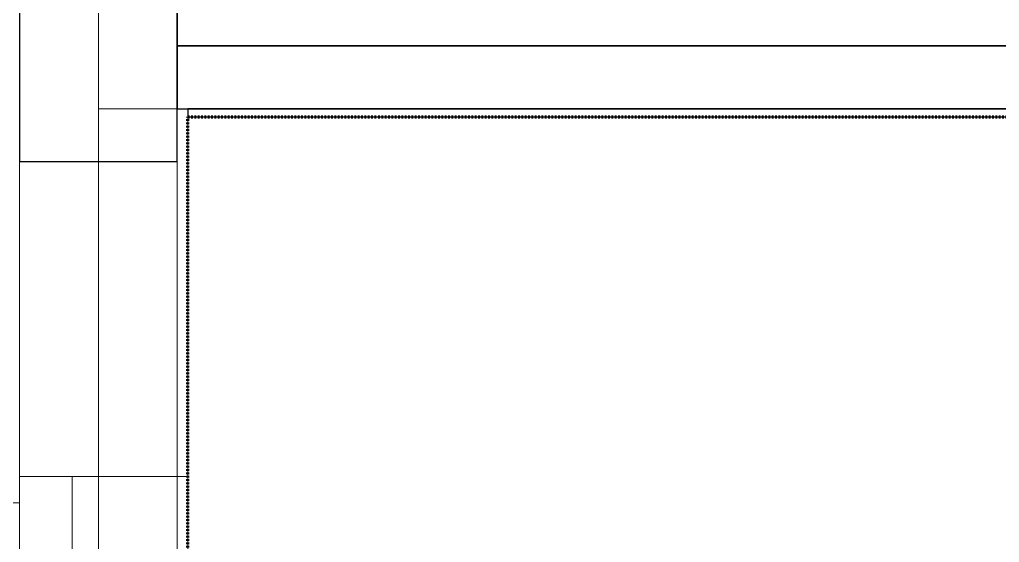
# Model space of a CAD drawing. Header units: millimetres. Extents: x -5300 to 98858, y -5196 to 93886.
# Drawn here: x -150 to 1714, y 45524 to 46520 of the extents above; entities that cross this region are included whole.
import ezdxf

# ---------------------------------------------------------------- set-up
doc = ezdxf.new("R2010")
doc.units = ezdxf.units.MM
doc.linetypes.add('Штрих', pattern=[6.35, 3.175, -3.175])
doc.linetypes.add('Штрих_2_', pattern=[6.35, 3.175, -3.175])
for name, color, linetype, lineweight, true_color in [('_Разделитель помещений_', 4, 'Штрих', 70, 0x00ffff), ('Двери', 7, 'Continuous', 18, 0x7f7f7f), ('Колонны', 7, 'Continuous', 18, 0x7f7f7f), ('Обобщенные модели', 7, 'Continuous', 18, 0x7f7f7f), ('Стены', 7, 'Continuous', 18, 0x7f7f7f), ('Стены разрез', 7, 'Continuous', 50, 0x7f7f7f)]:
    doc.layers.add(name, color=color, linetype=linetype, lineweight=lineweight, true_color=true_color)

# ---------------------------------------------------------------- blocks, each defined once
blk = doc.blocks.new('СТН-01 - СТН-01 2-240565-Подвал')
at = {"layer": 'Стены', "color": 254, "true_color": 0xd4d4d4}
blk.add_line((0, 0), (0, 89500), dxfattribs=at)
blk = doc.blocks.new('СТН-01 - СТН-01-240558-Подвал')
at = {"layer": 'Стены', "color": 254, "true_color": 0xd4d4d4}
for p, q in [((-150, 45600), (-150, 79900)), ((-150, 79400), (-150, 43700)), ((-150, 43700), (-150, 79400)), ((150, 46350), (150, 46350)), ((150, 46350), (150, 43150)), ((150, 46350), (150, 45650)), ((170, 46350), (150, 46350)), ((150, 46350), (150, 46350)), ((170, 46350), (150, 46350)), ((150, 43150), (150, 46350)), ((150, 46350), (170, 46350)), ((170, 46350), (170, 46350)), ((170, 46350), (170, 43150)), ((170, 43150), (170, 46350)), ((170, 46350), (170, 46350)), ((170, 45650), (170, 46350)), ((-150, 46250), (-150, 46250)), ((-150, 46250), (-150, 43250)), ((-150, 46250), (-150, 45650)), ((150, 46250), (-150, 46250)), ((-150, 46250), (-150, 46250)), ((150, 46250), (-150, 46250)), ((-150, 43250), (-150, 46250)), ((-150, 46250), (150, 46250)), ((150, 46250), (150, 46250)), ((150, 46250), (150, 43250)), ((150, 43250), (150, 46250)), ((150, 46250), (150, 46250)), ((150, 45650), (150, 46250)), ((-150, 43950), (-150, 45650)), ((-150, 45650), (-150, 45650)), ((150, 45650), (-150, 45650)), ((-150, 45650), (-150, 43950)), ((-150, 45650), (150, 45650)), ((-150, 45650), (-150, 45650)), ((-150, 45650), (150, 45650)), ((150, 43950), (150, 45650)), ((150, 45650), (150, 45650)), ((150, 45650), (150, 45650)), ((150, 45650), (150, 43950)), ((150, 43950), (150, 45650)), ((150, 45650), (150, 45650)), ((170, 45650), (150, 45650)), ((150, 45650), (150, 43950)), ((150, 45650), (170, 45650)), ((150, 45650), (150, 45650)), ((150, 45650), (170, 45650)), ((170, 43950), (170, 45650)), ((170, 45650), (170, 45650)), ((170, 45650), (170, 45650)), ((170, 45650), (170, 43950)), ((-150, 45600), (-300, 45600)), ((-300, 45600), (-150, 45600)), ((-300, 45600), (-150, 45600)), ((-150, 44000), (-150, 45600)), ((-150, 45600), (-150, 45600)), ((-150, 45600), (-150, 45600)), ((-150, 45600), (-150, 44000))]:
    blk.add_line(p, q, dxfattribs=at)
blk = doc.blocks.new('СТН-01 - СТН-01-240562-Подвал')
for name in ['СТН-01 - СТН-01-240558-Подвал', 'СТН-01 - СТН-01 2-240565-Подвал']:
    blk.add_blockref(name, (0, 0))
blk = doc.blocks.new('Дн-9 - Дн-9-240567-Подвал')
at = {"layer": 'Двери', "color": 254, "true_color": 0xd4d4d4}
for p, q in [((-150, 45502), (-150, 45650)), ((-150, 45650), (-50, 45650)), ((-150, 45650), (-150, 45490)), ((-150, 45650), (-150, 45650)), ((-150, 45650), (-150, 45502)), ((-150, 45650), (-150, 45650)), ((-50, 45650), (-150, 45650)), ((-50, 45650), (-150, 45650)), ((-50, 45650), (-50, 45490)), ((-50, 45490), (-50, 45650)), ((-50, 45650), (-50, 45650)), ((-50, 45490), (-50, 45650)), ((-50, 45650), (-50, 45650))]:
    blk.add_line(p, q, dxfattribs=at)
blk = doc.blocks.new('Дн-9 - Дн-9-240571-Подвал')
blk.add_blockref('Дн-9 - Дн-9-240567-Подвал', (0, 0))
blk = doc.blocks.new('СТВ_Перегородка_Кирпич 173020 - СТВ_Перегородка_Кирпич 2-247787-Подвал')
at = {"layer": 'Стены', "color": 254, "true_color": 0xd4d4d4}
blk.add_line((0, 46350), (15250, 46350), dxfattribs=at)
blk = doc.blocks.new('СТВ_Перегородка_Кирпич 173020 - СТВ_Перегородка_Кирпич 173020-247784-Подвал')
at = {"layer": 'Стены', "color": 254, "true_color": 0xd4d4d4}
for p, q in [((150, 46470), (150, 46470)), ((150, 46470), (150, 46470)), ((150, 46350), (150, 46350)), ((170, 46350), (170, 46350)), ((170, 46335), (170, 46335))]:
    blk.add_line(p, q, dxfattribs=at)
at = {"layer": 'Стены разрез', "color": 254, "lineweight": 25, "true_color": 0xd4d4d4}
for p, q in [((150, 46570), (150, 46470)), ((5750, 46470), (150, 46470)), ((150, 46470), (150, 46350)), ((150, 46470), (5750, 46470)), ((150, 46350), (5750, 46350)), ((3010, 46350), (170, 46350)), ((170, 46350), (170, 46335)), ((170, 46335), (3010, 46335))]:
    blk.add_line(p, q, dxfattribs=at)
blk.add_blockref('СТВ_Перегородка_Кирпич 173020 - СТВ_Перегородка_Кирпич 2-247787-Подвал', (0, 0))
blk = doc.blocks.new('ПОТ-4_4_1 - ПОТ-4_4_1-249581-Подвал')
at = {"layer": 'Обобщенные модели', "color": 254, "true_color": 0xd4d4d4}
for p, q in [((2995, 46335), (170, 46335)), ((170, 46335), (170, 43165)), ((170, 43165), (170, 46335)), ((170, 46335), (2995, 46335)), ((170, 46335), (170, 46335))]:
    blk.add_line(p, q, dxfattribs=at)
blk = doc.blocks.new('ПОТ-1_4_1 - ПОТ-1_4_1-249954-Подвал')
at = {"layer": 'Обобщенные модели', "color": 254, "true_color": 0xd4d4d4}
for p, q in [((2995, 46335), (170, 46335)), ((170, 46335), (170, 43165)), ((170, 43165), (170, 46335)), ((170, 46335), (2995, 46335)), ((170, 46335), (170, 46335))]:
    blk.add_line(p, q, dxfattribs=at)
blk = doc.blocks.new('КОЛ-001 300х500 300 x 500 7691 - КОЛ-001 300х500 300 x 500 7691-384336-Подвал')
at = {"layer": 'Колонны', "color": 254, "lineweight": 25, "true_color": 0xd4d4d4}
for p, q in [((150, 250), (-150, 250)), ((-150, 250), (-150, -250)), ((150, -250), (150, 250)), ((-150, -250), (150, -250))]:
    blk.add_line(p, q, dxfattribs=at)
at = {"layer": 'Колонны', "color": 254, "true_color": 0xd4d4d4}
for p, q in [((-150, 250), (-150, 250)), ((150, 250), (150, 250)), ((-150, -250), (-150, -250)), ((150, -250), (150, -250))]:
    blk.add_line(p, q, dxfattribs=at)

msp = doc.modelspace()

# ---------------------------------------------------------------- linework, layer by layer
at = {"layer": '_Разделитель помещений_', "color": 131, "linetype": 'Штрих_2_', "true_color": 0xaaffff}
for p, q in [((170, 46335), (2995, 46335)), ((170, 43165), (170, 46335))]:
    msp.add_line(p, q, dxfattribs=at)

# ---------------------------------------------------------------- block references
at = {"layer": 'Двери', "color": 254, "true_color": 0xd4d4d4}
msp.add_blockref('Дн-9 - Дн-9-240571-Подвал', (0, 0), dxfattribs=at)
at = {"layer": 'Колонны', "color": 254, "true_color": 0xd4d4d4}
msp.add_blockref('КОЛ-001 300х500 300 x 500 7691 - КОЛ-001 300х500 300 x 500 7691-384336-Подвал', (0, 46500), dxfattribs=at)
at = {"layer": 'Обобщенные модели', "color": 254, "true_color": 0xd4d4d4}
for name in ['ПОТ-4_4_1 - ПОТ-4_4_1-249581-Подвал', 'ПОТ-1_4_1 - ПОТ-1_4_1-249954-Подвал']:
    msp.add_blockref(name, (0, 0), dxfattribs=at)
at = {"layer": 'Стены', "color": 254, "true_color": 0xd4d4d4}
for name in ['СТН-01 - СТН-01-240562-Подвал', 'СТВ_Перегородка_Кирпич 173020 - СТВ_Перегородка_Кирпич 173020-247784-Подвал']:
    msp.add_blockref(name, (0, 0), dxfattribs=at)

doc.saveas('drawing.dxf')
